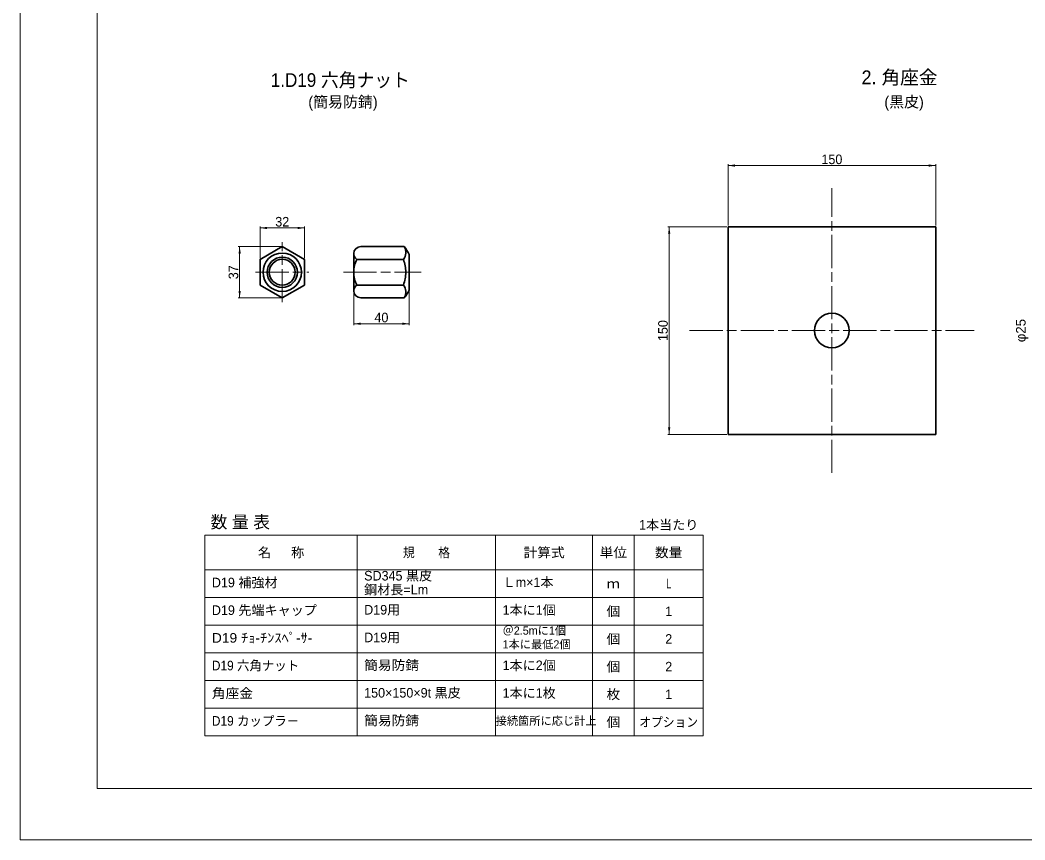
# Model space of a CAD drawing. Units: millimetres at full size, sheet at 1:2. Extents: x 2009 to 3691, y 957 to 2145.
# Drawn here: x 2009 to 2735, y 957 to 1549 of the extents above; entities that cross this region are included whole.
import ezdxf
from ezdxf.enums import TextEntityAlignment as Align

# ---------------------------------------------------------------- set-up
doc = ezdxf.new("R2010")
doc.units = ezdxf.units.MM
doc.header["$LTSCALE"] = 2
doc.linetypes.add('CHAIN', pattern=[18.5, 12, -1.5, 3.5, -1.5])
for name, color, linetype, lineweight in [('1 外形線', 7, 'Continuous', 35), ('4中心線', 1, 'CHAIN', 15), ('5 想像線', 7, 'Continuous', 13), ('6寸法線', 4, 'Continuous', 13), ('7 枠・タイトル', 7, 'Continuous', 13), ('8 数量表', 7, 'Continuous', 13), ('Defpoints_3', 7, 'Continuous', 13)]:
    doc.layers.add(name, color=color, linetype=linetype, lineweight=lineweight)
doc.styles.add('ＭＳ Ｐゴシック', font='')
doc.styles.get('ＭＳ Ｐゴシック').set_extended_font_data('MS PGothic')

# ---------------------------------------------------------------- blocks, each defined once
blk = doc.blocks.new('filled_arrow')
at = {"color": 0, "linetype": 'Continuous', "lineweight": -2}
blk.add_solid([(7.5, 1.25), (0, 0), (7.5, -1.25)], dxfattribs=at)

msp = doc.modelspace()

# ---------------------------------------------------------------- linework, layer by layer
at = {"layer": '1 外形線'}
for p, q in [((2670.078, 1399.895), (2520.078, 1399.895)), ((2520.078, 1399.895), (2520.078, 1249.895)), ((2670.078, 1249.895), (2670.078, 1399.895)), ((2249.687, 1367.067), (2249.687, 1380.517)), ((2254.737, 1385.567), (2286.224, 1385.567)), ((2289.687, 1367.067), (2289.687, 1379.977)), ((2251.955, 1376.317), (2285.595, 1376.317)), ((2249.687, 1367.067), (2249.687, 1353.617)), ((2289.687, 1367.067), (2289.687, 1354.157)), ((2251.955, 1357.817), (2285.595, 1357.817)), ((2254.737, 1348.567), (2286.224, 1348.567)), ((2520.078, 1249.895), (2670.078, 1249.895))]:
    msp.add_line(p, q, dxfattribs=at)
msp.add_lwpolyline([(2182.03, 1357.817), (2198.051, 1348.567), (2214.073, 1357.817), (2214.073, 1376.317), (2198.051, 1385.567), (2182.03, 1376.317)], close=True, dxfattribs=at)
for centre, radius in [((2198.051, 1367.067), 13.875), ((2198.051, 1367.067), 10.95), ((2198.051, 1367.067), 9.35), ((2595.078, 1324.895), 12.5)]:
    msp.add_circle(centre, radius, dxfattribs=at)
for centre, radius, start, end in [((2254.737, 1380.517), 5.05, 90, 180), ((2255.538, 1380.942), 5.85, 182.15817, 232.23695), ((2279.02, 1381.41), 8.317, 322.23723, 29.98544), ((2262.607, 1367.067), 30, 25.48917, 38.07312), ((2269.687, 1367.067), 20, 152.45146, 180), ((2251.839, 1365.105), 35.57, 3.16176, 18.3732), ((2269.687, 1367.067), 20, 180, 207.54854), ((2251.839, 1369.029), 35.57, 341.6268, 356.83824), ((2255.538, 1353.192), 5.85, 127.76305, 177.84183), ((2279.02, 1352.724), 8.317, 330.01456, 37.76277), ((2254.737, 1353.617), 5.05, 180, 270), ((2262.607, 1367.067), 30, 321.92688, 334.51083)]:
    msp.add_arc(centre, radius, start, end, dxfattribs=at)
at = {"layer": '4中心線'}
for p, q in [((2595.078, 1222.045), (2595.078, 1427.745)), ((2198.051, 1345.381), (2198.051, 1388.753)), ((2178.795, 1367.067), (2217.308, 1367.067)), ((2242.225, 1367.067), (2298.414, 1367.067)), ((2492.228, 1324.895), (2697.928, 1324.895))]:
    msp.add_line(p, q, dxfattribs=at)
at = {"layer": '5 想像線'}
for p, q in [((2064.34, 994.087), (2064.34, 2107.64)), ((3635.036, 994.087), (2064.34, 994.087))]:
    msp.add_line(p, q, dxfattribs=at)
at = {"layer": '6寸法線'}
for p, q in [((2520.078, 1400.895), (2520.078, 1445.155)), ((2670.078, 1400.895), (2670.078, 1445.155)), ((2520.078, 1444.155), (2670.078, 1444.155)), ((2182.03, 1377.317), (2182.03, 1400.064)), ((2182.03, 1399.064), (2214.073, 1399.064)), ((2214.073, 1377.317), (2214.073, 1400.064)), ((2519.078, 1399.895), (2476.551, 1399.895)), ((2477.551, 1399.895), (2477.551, 1249.895)), ((2197.051, 1385.567), (2166.279, 1385.567)), ((2167.279, 1385.567), (2167.279, 1348.567)), ((2249.692, 1352.412), (2249.692, 1328.852)), ((2289.687, 1353.157), (2289.687, 1328.852)), ((2197.051, 1348.567), (2166.279, 1348.567)), ((2249.692, 1329.852), (2289.687, 1329.852)), ((2519.078, 1249.895), (2476.551, 1249.895))]:
    msp.add_line(p, q, dxfattribs=at)
at = {"layer": '8 数量表'}
for p, q in [((2142.208, 1177.057), (2502.208, 1177.057)), ((2142.208, 1177.057), (2142.208, 1032.057)), ((2252.208, 1177.057), (2252.208, 1032.057)), ((2352.208, 1177.057), (2352.208, 1032.057)), ((2422.208, 1177.057), (2422.208, 1032.057)), ((2452.208, 1177.057), (2452.208, 1032.057)), ((2502.208, 1177.057), (2502.208, 1032.057)), ((2142.208, 1152.057), (2502.208, 1152.057)), ((2142.208, 1132.057), (2502.208, 1132.057)), ((2142.208, 1112.057), (2502.208, 1112.057)), ((2142.208, 1092.057), (2502.208, 1092.057)), ((2142.208, 1072.057), (2502.208, 1072.057)), ((2142.208, 1052.057), (2502.208, 1052.057)), ((2142.208, 1032.057), (2502.208, 1032.057)), ((2142.208, 1032.057), (2502.208, 1032.057))]:
    msp.add_line(p, q, dxfattribs=at)
at = {"layer": 'Defpoints_3'}
msp.add_lwpolyline([(2008.688, 956.864), (3690.688, 956.864), (3690.688, 2144.864), (2008.688, 2144.864)], close=True, dxfattribs=at)

# ---------------------------------------------------------------- block references
at = {"layer": '6寸法線', "xscale": 0.667, "yscale": 0.667}
for p in [(2520.078, 1444.155), (2182.03, 1399.064), (2249.692, 1329.852)]:
    msp.add_blockref('filled_arrow', p, dxfattribs=at)
for p, rotation in [((2670.078, 1444.155), 180), ((2214.073, 1399.064), 180), ((2477.551, 1399.895), 270), ((2167.279, 1385.567), 270), ((2167.279, 1348.567), 90), ((2289.687, 1329.852), 180), ((2477.551, 1249.895), 90)]:
    msp.add_blockref('filled_arrow', p, dxfattribs=dict(at, rotation=rotation))

# ---------------------------------------------------------------- texts
at = {"layer": '6寸法線', "style": 'ＭＳ Ｐゴシック'}
for s, p in [('150', (2595.078, 1448.655)), ('32', (2198.051, 1403.564)), ('40', (2269.69, 1334.352))]:
    msp.add_text(s, height=6.928, dxfattribs=at).set_placement(p, align=Align.MIDDLE_CENTER)
for s, p in [('37', (2162.779, 1367.067)), ('150', (2473.051, 1324.895))]:
    msp.add_text(s, height=6.928, rotation=90, dxfattribs=at).set_placement(p, align=Align.MIDDLE_CENTER)
at = {"layer": '6寸法線', "style": 'ＭＳ Ｐゴシック', "width": 1.05}
msp.add_text('φ25', height=6.928, rotation=90, dxfattribs=at).set_placement((2731.531, 1324.895), align=Align.MIDDLE_CENTER)
at = {"layer": '7 枠・タイトル', "style": 'ＭＳ Ｐゴシック', "width": 0.95}
msp.add_text('1.D19 六角ナット', height=9.897, dxfattribs=at).set_placement((2189.806, 1498.036), align=Align.BOTTOM_LEFT)
at = {"layer": '7 枠・タイトル', "style": 'ＭＳ Ｐゴシック'}
for s, height, p in [('2. 角座金', 9.897, (2616.51, 1499.997)), ('(簡易防錆)', 7.918, (2216.869, 1483.838)), ('(黒皮)', 7.918, (2632.984, 1483.838))]:
    msp.add_text(s, height=height, dxfattribs=at).set_placement(p, align=Align.BOTTOM_LEFT)
at = {"layer": '8 数量表', "style": 'ＭＳ Ｐゴシック'}
for s, height, p in [('数 量 表', 8.908, (2146.28, 1179.425)), ('D19 補強材', 6.928, (2147.208, 1137.316)), ('SD345 黒皮', 6.928, (2257.208, 1142.228)), ('Ｌm×1本', 6.928, (2357.208, 1137.477)), ('鋼材長=Lm', 6.928, (2257.208, 1132.228)), ('D19 先端キャップ', 6.928, (2147.208, 1117.316)), ('D19用', 6.928, (2257.208, 1117.637)), ('1本に1個', 6.928, (2357.208, 1117.477)), ('＠2.5mに1個', 5.938, (2357.208, 1103.364)), ('D19用', 6.928, (2257.208, 1097.637)), ('1本に最低2個', 5.938, (2357.208, 1093.418)), ('1本に2個', 6.928, (2357.208, 1077.477)), ('150×150×9t 黒皮', 6.928, (2257.208, 1057.637)), ('1本に1枚', 6.928, (2357.208, 1057.477)), ('接続箇所に応じ計上', 5.938, (2352.208, 1038.141))]:
    msp.add_text(s, height=height, dxfattribs=at).set_placement(p, align=Align.BOTTOM_LEFT)
for s, p in [('1本当たり', (2477.208, 1184.557)), ('名\u3000  称', (2197.208, 1164.557)), ('ｍ', (2437.208, 1142.057)), ('1', (2477.208, 1122.057)), ('2', (2477.208, 1102.057)), ('2', (2477.208, 1082.057)), ('1', (2477.208, 1062.057))]:
    msp.add_text(s, height=6.928, dxfattribs=at).set_placement(p, align=Align.MIDDLE_CENTER)
for s, width, p in [('規\u3000\u3000格', 0.9, (2302.208, 1164.557)), ('計算式', 1.05, (2387.208, 1164.557)), ('単位', 1.05, (2437.208, 1164.557)), ('数量', 1.05, (2477.208, 1164.557)), ('Ｌ', 0.65, (2477.208, 1142.057)), ('個', 1.05, (2437.208, 1122.057)), ('個', 1.05, (2437.208, 1102.057)), ('個', 1.05, (2437.208, 1082.057)), ('枚', 1.05, (2437.208, 1062.057)), ('個', 1.05, (2437.208, 1042.057)), ('オプション', 0.9, (2477.208, 1042.057))]:
    msp.add_text(s, height=6.928, dxfattribs=dict(at, width=width)).set_placement(p, align=Align.MIDDLE_CENTER)
for s, width, p in [('D19 ﾁｮ-ﾁﾝｽﾍﾟ-ｻ-', 1.1, (2147.208, 1097.316)), ('D19 六角ナット', 0.95, (2147.208, 1077.316)), ('簡易防錆', 1.05, (2257.208, 1077.637)), ('角座金', 1.05, (2147.208, 1057.316)), ('D19 カップラ－', 0.95, (2147.208, 1037.316)), ('簡易防錆', 1.05, (2257.208, 1037.637))]:
    msp.add_text(s, height=6.928, dxfattribs=dict(at, width=width)).set_placement(p, align=Align.BOTTOM_LEFT)

doc.saveas('drawing.dxf')
